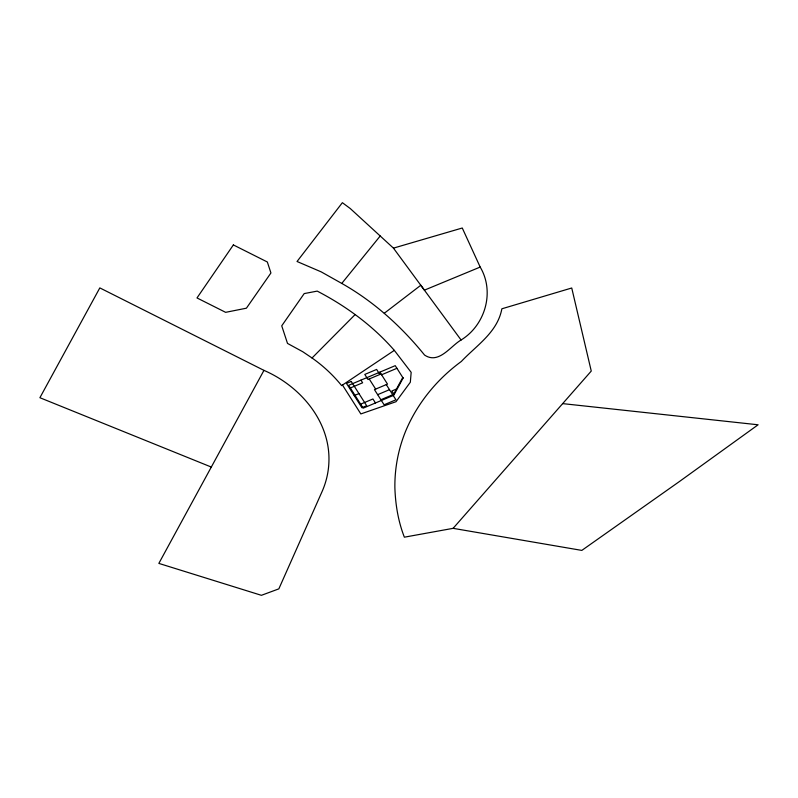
<?xml version="1.0" encoding="UTF-8"?>
<svg xmlns="http://www.w3.org/2000/svg" width="798" height="798" viewBox="0 0 798 798"><rect width="100%" height="100%" fill="white"/><g stroke="black" fill="none" stroke-linecap="round" stroke-linejoin="round"><path stroke-width="1.2" d="M392.915 395.609L402.751 377.484M263.958 370.372L158.852 563.398L261.405 595.318L278.841 588.864L321.983 491.777A114.224 95.251 6.2 0 0 328.926 461.553C330.282 420.795 299.839 385.893 263.958 370.372L99.82 287.898L39.9 397.713L211.31 467.059M341.763 283.42C373.853 301.554 401.454 326.542 424.576 355.07C438.8 364.646 450.461 346.103 461.084 339.998L393.454 248.128L350.282 208.557L342.372 202.682L297.036 261.495L321.175 271.859L341.763 283.42L380.217 235.989M453.114 528.336L591.258 371.07L571.737 287.998L501.862 308.796C497.523 332.347 476.496 345.374 461.344 361.454C436.985 379.25 417.164 403.379 405.574 431.309A207.171 172.757 6.2 0 0 394.88 487.698C395.429 504.545 398.222 521.433 404.367 537.184L453.114 528.336L581.822 550.401L679.168 481.713L758.1 424.785L562.67 403.618M342.472 385.045L360.846 413.933L396.017 401.703L410.332 382.232L411.17 372.347L394.322 350.372C372.905 325.764 346.103 306.103 317.225 291.11L304.198 293.584L281.734 325.823L287.499 343.409L302.761 351.728L312.038 357.993L355.13 314.572M384.347 313.205L420.805 285.255L424.396 290.153L480.187 267.071C494.959 291.789 485.264 325.205 461.084 339.998M394.322 350.372L341.634 385.614C333.125 375.08 323.11 365.773 312.038 357.993M381.065 373.973L367.998 379.489L364.786 374.432L376.626 369.434L379.838 374.491M350.342 387.978L362.631 382.791L360.945 380.137M381.574 374.791L396.925 368.307M354.202 395.579L358.94 393.584M377.654 394.671L389.494 389.673M360.646 404.167L372.935 398.98L375.469 402.97M396.486 389.035L391.878 390.98L393.793 393.993M380.875 399.728L392.716 394.731M393.454 248.128L462.271 228.009L480.187 267.071M379.898 372.147L387.499 384.097L374.442 389.614L384.097 404.786L395.938 399.788L386.282 384.616M369.225 378.98L375.659 389.095M403.12 378.053L393.793 395.239L363.18 408.157L348.656 385.324L395.239 365.664L403.12 378.053M233.365 244.926L196.996 297.943L225.635 312.337L246.412 308.188L270.931 272.976L267.34 261.993L233.365 244.926M351.22 381.444L346.482 383.439L361.933 407.728L366.671 405.723L351.22 381.444"/></g></svg>
